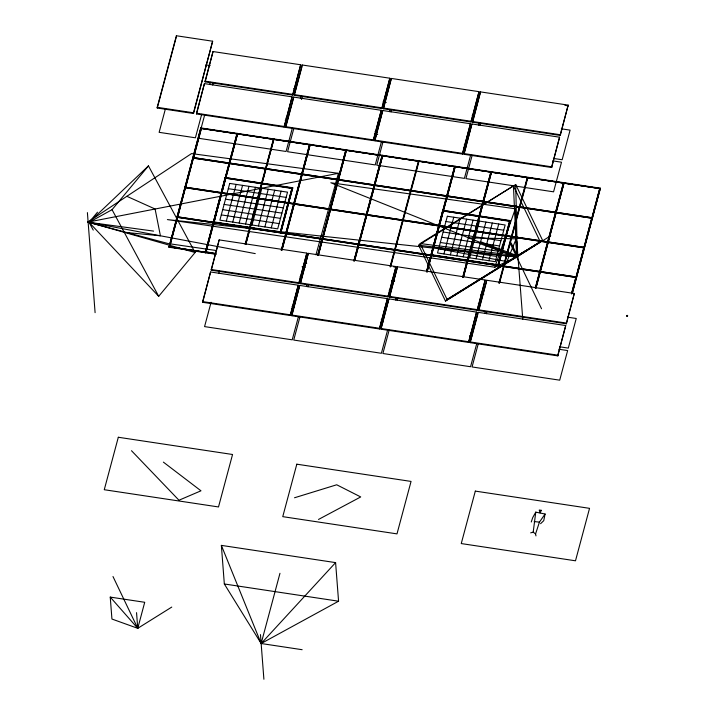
<?xml version="1.0" encoding="UTF-8"?>
<svg xmlns="http://www.w3.org/2000/svg" width="715" height="715" viewBox="0 0 715 715"><rect width="100%" height="100%" fill="white"/><g stroke="black" fill="none" stroke-linecap="round" stroke-linejoin="round"><path stroke-width="1.07" d="M535.973 535.901L535.562 533.926L533.193 532.148L535.767 512.137L545.089 514.031L543.74 520.681L540.576 523.702M157.202 107.313L176.382 35.75L212.65 41.22L193.533 113.497L157.264 108.028L157.202 107.313L193.479 112.782L193.533 113.497M157.264 108.028L176.149 37.529M165.424 108.823L159.132 132.329L195.401 137.798L201.693 114.302M193.479 112.782L212.65 41.22M196.5 113.238L204.427 83.628L292.086 96.847L284.204 127.181L196.553 113.953L196.5 113.238L284.15 126.466L284.204 127.181M205.089 81.161L213.025 51.552L300.675 64.77L292.801 95.095L205.151 81.876L205.089 81.161L292.748 94.38L292.801 95.095M196.553 113.953L204.427 83.628M205.151 81.876L213.025 51.552M209.709 84.388L210.282 82.252M216.1 254.317L168.981 247.211L200.817 127.914L600.385 188.188L572.295 293.507M168.981 247.211L200.817 127.914M169.33 246.836L204.66 114.99M212.686 85.022L213.249 82.904M169.678 246.46L177.49 217.333L169.705 246.818L205.384 252.198L169.705 246.818M201.317 128.852L193.506 157.979L201.281 128.494L236.96 133.875M292.73 187.759L280.781 232.84L292.73 187.759L225.109 177.561L213.186 223.071M205.607 252.306L237.335 133.857M213.91 222.669L225.574 178.133L292.006 188.152L280.316 232.268L213.883 222.249M202.64 301.596L210.576 271.986L298.227 285.205L290.353 315.53L202.694 302.311L202.64 301.596L290.299 314.815L290.353 315.53M211.238 269.51L219.174 239.9L306.824 253.119L298.942 283.453L211.291 270.225L211.238 269.51L298.888 282.738L298.942 283.453M202.694 302.311L210.576 271.986M211.291 270.225L219.174 239.9M226.315 221.114L236.147 184.407M211.086 302.284L204.57 326.603L292.221 339.831L298.45 316.557M218.826 273.371L219.398 271.262M232.732 222.079L242.573 185.373M239.159 223.053L248.99 186.338M245.585 224.018L255.416 187.312M245.093 244.36L273.389 139.21M245.558 244.03L273.604 139.327M245.692 244.458L273.952 138.951L245.862 244.271M252.002 224.984L261.842 188.277M284.15 126.466L292.086 96.847M292.748 94.38L300.675 64.77M258.428 225.958L268.259 189.252M285.66 126.689L293.597 97.079L381.247 110.298L373.373 140.623L285.714 127.404L285.66 126.689L373.319 139.917L373.373 140.623M294.258 94.612L302.195 64.993L389.845 78.221L381.962 108.546L294.312 95.327L294.258 94.612L381.908 107.831L381.962 108.546M285.714 127.404L293.365 98.849M294.312 95.327L301.962 66.772M264.854 226.923L274.685 190.217M292.31 128.208L286.072 151.473L198.421 138.254M300.336 98.241L300.908 96.123M293.82 128.432L287.591 151.705L375.241 164.924L381.47 141.659M301.569 99.528L302.418 96.355M271.271 227.897L281.111 191.182M280.316 232.268L292.006 188.152M280.53 232.375L292.381 188.134M281.227 250.366L309.631 144.332L281.397 250.196M281.826 249.499L309.881 144.796M281.96 249.928L310.23 144.421L281.987 250.286M290.299 314.815L298.227 285.205M298.888 282.738L306.824 253.119M291.809 315.047L299.737 285.428L387.396 298.656L379.513 328.98L291.863 315.762L291.809 315.047L379.459 328.265L379.513 328.98M300.398 282.961L308.335 253.351L395.985 266.57L388.111 296.895L300.452 283.676L300.398 282.961L388.057 296.189L388.111 296.895M291.863 315.762L299.737 285.428M300.452 283.676L308.335 253.351M306.485 286.59L307.048 284.481M299.96 316.79L293.731 340.054L381.381 353.273L387.619 330.008M307.995 286.822L308.558 284.704M317.639 255.309L345.899 149.801L317.809 255.121M318.095 254.969L346.149 150.266M318.229 255.398L346.498 149.891L318.407 255.21M373.319 139.917L381.247 110.298M381.908 107.831L389.845 78.221M374.83 140.14L382.757 110.53L470.416 123.749L462.534 154.074L374.883 140.855L374.83 140.14L462.48 153.359L462.534 154.074M383.419 108.063L391.355 78.444L479.005 91.663L471.131 121.997L383.472 108.769L383.419 108.063L471.078 121.282L471.131 121.997M374.883 140.855L382.757 110.53M383.472 108.769L391.355 78.444M389.505 111.692L390.068 109.574M382.981 141.883L376.751 165.147L464.401 178.375L470.64 155.101M391.016 111.915L391.579 109.806M353.907 260.778L382.176 155.271L353.934 261.136M354.372 260.439L382.418 155.736M354.506 260.868L382.766 155.361L354.676 260.68M279.967 573.296L261.154 643.518L302.141 649.703M390.033 266.775L418.472 161.098M390.64 265.909L418.686 161.206M390.631 266.874L419.062 161.188M379.459 328.265L387.396 298.656M388.057 296.189L395.985 266.57M380.97 328.498L388.906 298.879L476.556 312.098L468.683 342.431L381.024 329.204L380.97 328.498L468.629 341.716L468.683 342.431M389.568 296.412L397.495 266.802L485.154 280.021L477.271 310.346L389.621 297.127L389.568 296.412L477.218 309.631L477.271 310.346M381.024 329.204L388.906 298.879M389.621 297.127L397.495 266.802M395.645 300.041L396.208 297.932M389.13 330.241L382.9 353.505L470.55 366.724L476.78 343.459M397.156 300.273L397.728 298.155M510.358 220.586L498.4 265.667L510.358 220.586L442.728 210.389L430.814 255.899M426.444 271.718L454.713 166.211L426.623 271.53M431.127 255.085L442.978 210.853M426.909 271.378L454.963 166.675M427.043 271.807L455.312 166.3L427.07 272.165M462.48 153.359L470.416 123.749M471.078 121.282L479.005 91.663M463.99 153.591L471.927 123.972L559.577 137.2L551.703 167.525L464.044 154.306L463.99 153.591L551.649 166.809L551.703 167.525M472.588 121.505L480.516 91.895L568.175 105.114L560.292 135.448L472.642 122.22L472.588 121.505L560.238 134.733L560.292 135.448M464.044 154.306L471.927 123.972M472.642 122.22L480.516 91.895M443.935 253.941L453.766 217.226M478.666 125.143L479.229 123.025M472.15 155.334L465.921 178.598L553.571 191.826L561.507 162.207L552.74 160.884M480.176 125.366L480.748 123.248M450.361 254.906L460.192 218.2M456.778 255.872L466.618 219.165M463.204 256.846L473.035 220.14M462.721 277.188L490.982 171.68L462.748 277.545M463.177 276.848L491.232 172.145M463.311 277.277L491.58 171.77L463.49 277.089M469.63 257.811L479.461 221.105M476.047 258.785L485.887 222.07M482.473 259.751L492.304 223.044M488.899 260.716L498.73 224.01M468.629 341.716L476.556 312.098M477.218 309.631L485.154 280.021M470.139 341.94L478.067 312.33L565.726 325.548L557.843 355.882L470.193 342.655L470.139 341.94L557.789 355.167L557.843 355.882M478.728 309.863L486.665 280.244L574.315 293.472L566.441 323.797L478.782 310.578L478.728 309.863L566.387 323.082L566.441 323.797M470.193 342.655L477.843 314.1M478.782 310.578L486.432 282.023M484.815 313.492L485.378 311.374M497.935 265.086L509.625 220.98L443.193 210.961L509.661 221.337L497.935 265.086L431.503 255.067M498.158 265.202L510.01 220.962M478.29 343.683L472.061 366.956L559.711 380.174L567.647 350.565L558.88 349.242M486.325 313.724L486.888 311.606M498.847 283.194L527.286 177.508M499.454 282.327L527.5 177.615M499.445 283.283L527.876 177.597M551.649 166.809L559.577 137.2M560.238 134.733L568.175 105.114M535.258 288.127L563.527 182.62L535.428 287.948M535.723 287.796L563.769 183.094M535.857 288.217L564.117 182.709L536.027 288.038M571.526 293.606L575.861 277.42L571.553 293.963M599.688 188.939L591.886 218.066L599.662 188.581L563.992 183.201M571.991 293.266L600.037 188.563L201.067 128.378M572.268 293.15L600.385 188.188M557.789 355.167L565.726 325.548M566.387 323.082L574.315 293.472M627.573 315.521L627.475 316.37L626.876 316.28L626.984 315.431L627.573 315.521L626.984 315.431M315.95 254.853L338.409 173.307L191.522 153.591L87.739 222.133L168.293 243.583L216.627 250.563M545.089 514.031L539.45 522.093L535.562 533.926M531.254 522.004L532.702 517.633L535.767 512.137M515.318 208.789L516.713 257.025L445.463 301.06L418.659 245.2L513.442 185.891L540.245 241.75L516.713 257.025L167.399 219.594L494.825 267.213L515.318 208.789L330.831 182.763L516.713 257.025L550.729 235.744M93.254 230.105L89.071 222.329L97.499 212.194M195.097 252.52L89.071 222.329L112.058 209.683L148.461 165.889L195.097 252.52L158.694 296.314L89.071 222.329L148.461 165.889M335.594 562.616L261.154 643.518L224.331 583.976L221.364 545.384L335.594 562.616L338.57 601.208L261.154 643.518L221.364 545.384M445.463 301.06L540.245 241.75M171.761 607.08L137.754 628.315L111.933 619.038L110.244 597.097L144.716 602.289L137.754 628.315L110.244 597.097M447.098 299.478L542.658 240.481L515.712 184.55L420.161 243.547L447.098 299.478L525.909 250.518M420.161 243.547L517.338 255.809L542.658 240.481M318.497 519.456L360.718 496.943L336.711 484.779L294.517 497.765M494.825 267.213L516.713 257.025L513.442 185.891M530.673 532.854L533.193 532.148M338.409 173.307L87.739 222.133L255.255 253.611M468.781 237.872L516.185 238.837L506.908 261.592L437.669 248.561M534.194 521.61L539.45 522.093M126.921 232.572L160.41 235.789L155.092 209.012L126.85 196.303M418.659 245.2L516.713 257.025L479.452 243.475M89.071 222.329L153.582 231.097M564.939 105.337L568.228 105.829M205.777 64.904L210.174 65.566M293.838 88.454L296.028 88.785M382.999 101.905L386.288 102.406M472.168 115.356L474.358 115.687M561.329 128.807L570.096 130.13L562.169 159.74L553.401 158.417M285.902 118.073L288.1 118.404M375.071 131.524L377.261 131.855M464.232 144.966L466.421 145.297M285.24 120.54L287.439 120.871M374.41 133.991L377.699 134.483M463.57 147.433L465.769 147.764M200.852 128.271L600.421 188.546M292.757 188.117L225.109 177.561M510.385 220.944L442.728 210.389M292.033 188.51L225.574 178.133M228.317 188.68L286.125 197.403M445.945 221.507L503.744 230.221M225.511 199.172L283.319 207.886M443.13 231.991L500.938 240.714M224.108 204.41L281.916 213.133M441.727 237.237L499.535 245.96M222.705 209.656L280.503 218.379M440.324 242.483L498.132 251.197M221.293 214.902L279.1 223.616M438.921 247.721L496.719 256.444M213.857 221.891L280.289 231.91M497.908 264.729L431.476 254.71L431.538 255.496M393.849 266.954L396.047 267.285M215.68 253.396L205.956 251.93L215.707 253.754M302.275 266.454L304.438 266.784M481.463 293.49L483.626 293.811M302.302 266.811L304.465 267.142M391.659 280.289L393.822 280.62M481.49 293.847L483.653 294.169M168.954 246.854L216.073 253.959M302.329 266.892L304.876 267.356M391.999 280.495L394.653 280.816M481.481 293.919L483.68 294.249M302.731 267.383L304.903 267.714M392.026 280.852L394.197 281.183M480.838 294.249L483 294.58M299.978 276.812L302.177 277.143M389.148 290.263L391.337 290.594M478.308 303.705L480.507 304.036M567.478 317.156L576.245 318.479L568.309 348.098L559.541 346.775M292.051 306.422L294.24 306.753M381.211 319.873L383.401 320.204M470.381 333.324L472.57 333.655M291.389 308.889L293.579 309.22M380.55 322.34L382.748 322.671M469.719 335.791L471.909 336.122M224.331 583.976L338.57 601.208M304.527 262.87L306.717 263.281M481.41 242.019L517.338 255.809L515.712 184.55M163.378 462.122L200.978 490.812L178.965 500.232L131.497 450.709M112.058 209.683L158.694 296.314M511.1 242.868L517.338 255.809M510.51 244.101L541.532 308.746M112.988 576.531L137.754 628.315L136.547 612.648M627.475 316.37L626.876 316.28M563.393 183.112L527.715 177.731M527.125 177.642L491.446 172.261M516.784 241.438L522.772 319.248M490.856 172.172L455.178 166.783M486.665 280.244L486.718 280.959M478.067 312.33L478.121 313.045M454.579 166.693L418.91 161.313M418.311 161.224L382.641 155.843M382.042 155.754L346.364 150.373M345.774 150.284L310.096 144.904M309.506 144.814L273.827 139.434M302.195 64.993L302.248 65.709M293.597 97.079L293.651 97.794M273.228 139.345L237.559 133.964M260.466 634.589L263.898 679.25M176.382 35.75L176.435 36.465M87.4 212.614L95.095 312.661M118.315 437.258L104.265 489.721L218.504 506.953L232.554 454.49L118.315 437.258M185.417 187.714L177.642 217.199L185.417 187.714M193.354 158.104L185.578 187.589L193.354 158.104M237.094 133.383L205.259 252.681L237.094 133.383M237.684 133.473L205.849 252.77L237.684 133.473M229.721 183.433L219.889 220.149L277.697 228.863L287.528 192.156L229.721 183.433M296.814 464.187L282.756 516.65L396.995 533.882L411.054 481.418L296.814 464.187M447.349 216.261L437.517 252.967L495.316 261.69L505.156 224.984L447.349 216.261M475.314 491.107L461.255 543.57L575.495 560.801L589.544 508.338L475.314 491.107M583.798 247.81L576.022 277.295L583.798 247.81M591.734 218.191L583.958 247.676L591.734 218.191M541.353 510.34L540.04 512.87L539.244 510.036L541.353 510.34M592.458 217.798L192.889 157.532L592.458 217.798M592.324 218.281L192.755 158.015L592.324 218.281M584.521 247.408L184.953 187.142L584.521 247.408M584.396 247.899L184.828 187.625L584.396 247.899M576.594 277.027L177.016 216.752L576.594 277.027M576.46 277.509L176.891 217.244L576.46 277.509"/></g></svg>
